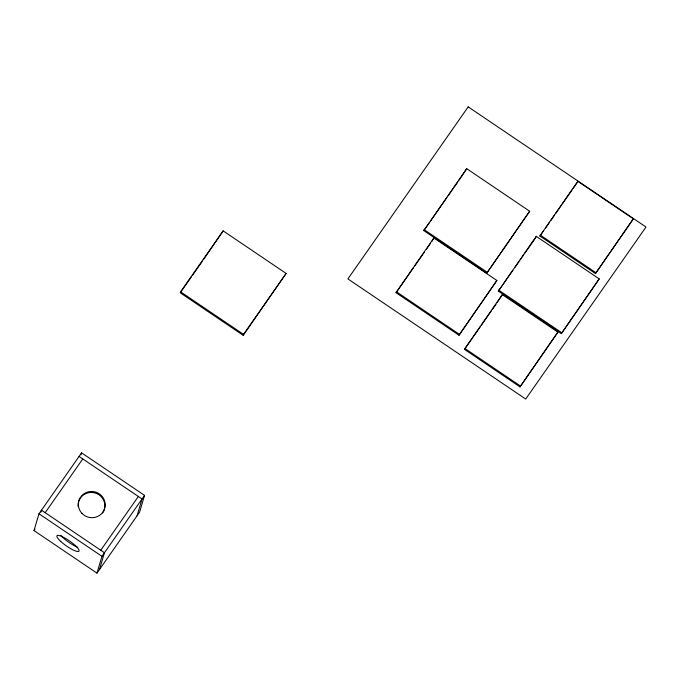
<?xml version="1.0" encoding="UTF-8"?>
<svg xmlns="http://www.w3.org/2000/svg" width="680" height="680" viewBox="0 0 680 680"><rect width="100%" height="100%" fill="white"/><g stroke="black" fill="none" stroke-linecap="round" stroke-linejoin="round"><path stroke-width="1.02" d="M34 530.578L38.981 513.774L81.583 452.846L144.551 495.397L139.578 512.202L96.968 573.13L34 530.578L35.003 529.142M40.902 512.167L41.489 510.187L104.456 552.738L99.475 569.542M80.996 454.818L81.583 452.846M96.968 573.13L101.949 556.325L144.551 495.397M180.557 291.822L180.26 292.808L243.236 335.359L286.127 273.436L223.159 230.885L180.557 291.822L243.525 334.373L243.236 335.359M137.071 515.78L142.052 498.975L79.076 456.425M223.159 230.885L203.388 259.734M396.015 292.697L433.899 237.94L496.876 280.491L458.991 335.249L396.015 292.697L413.601 267.546M423.81 230.597L466.71 168.682L529.678 211.233L486.778 273.148L423.81 230.597L429.284 222.768M433.899 237.94L431.791 241.536M466.71 168.682L459.111 180.115M458.991 335.249L496.876 280.491M486.778 273.148L529.678 211.233M464.44 349.35L502.325 294.601L557.889 332.146L520.005 386.894L464.44 349.35L480.208 326.808M498.355 291.091L536.24 236.343L599.216 278.894L561.332 333.642L498.355 291.091L501.993 285.889M502.325 294.601L497.182 302.524M535.95 237.328L536.24 236.343M539.894 236.028L577.779 181.28L633.343 218.824L595.459 273.572L539.894 236.028L543.533 230.826M577.49 182.266L577.779 181.28M520.005 386.894L557.889 332.146M561.332 333.642L599.216 278.894M595.459 273.572L633.343 218.824M180.871 291.941L191.216 277.142M192.431 275.4L202.172 261.469M45.186 512.694L82.781 458.932M243.525 334.373L286.127 273.436M100.751 550.239L138.346 496.476M430.508 221.025L446.938 197.523M448.154 195.781L453.024 188.819M454.24 187.077L457.895 181.857M414.808 265.812L424.515 251.94M426.334 249.339L430.576 243.27M503.208 284.155L512.907 270.274M514.726 267.673L518.976 261.604M520.183 259.87L523.821 254.668M525.037 252.934L535.347 238.196M545.351 228.225L549.593 222.156M550.808 220.422L554.446 215.22M555.662 213.486L561.119 205.674M562.326 203.941L572.033 190.069M573.24 188.334L576.878 183.132M481.414 325.074L491.121 311.194M492.329 309.459L495.966 304.257M540.183 235.042L595.748 272.587M424.099 229.611L487.075 272.161M498.652 290.105L561.62 332.648M396.304 291.703L459.281 334.254M464.738 348.364L520.293 385.909M38.981 513.774L101.949 556.325M77.716 547.273A13.447 2.941 35 0 1 60.749 535.27M78.115 506.591A13.447 13.082 16.5 0 1 94.809 492.915A13.447 13.082 16.5 0 1 102.587 513.077M468.197 106.871L347.905 278.911L525.708 399.05L646 227.018L468.197 106.871M60.792 541.484A13.447 2.941 35 0 0 78.948 551.216A13.447 2.941 35 0 0 64.192 537.65A13.447 2.941 35 0 0 60.792 541.484M81.923 513.349A13.447 13.082 16.5 0 0 104.584 508.648A13.447 13.082 16.5 0 0 88.799 491.75A13.447 13.082 16.5 0 0 81.923 513.349"/></g></svg>
